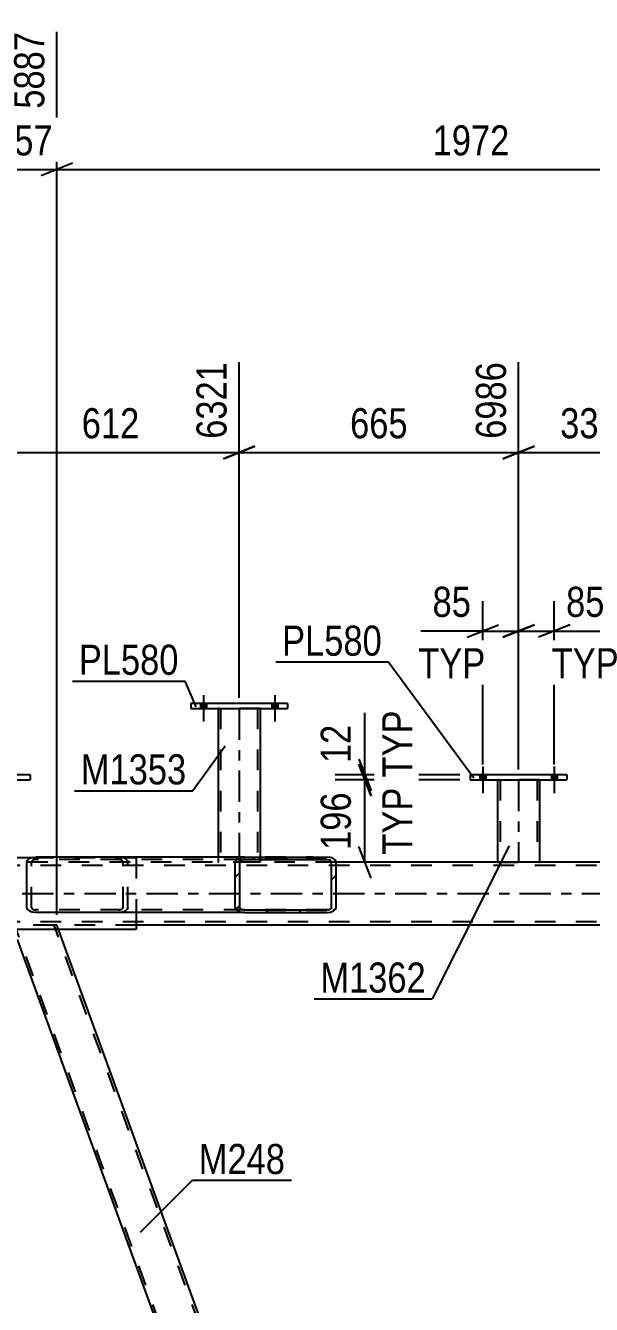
# Model space of a CAD drawing. Header units: millimetres. Extents: x -777 to 412, y -850 to -9.
# Drawn here: x -475.5 to -421.6, y -303.3 to -181.5 of the extents above; entities that cross this region are included whole.
import ezdxf

# ---------------------------------------------------------------- set-up
doc = ezdxf.new("R2010")
doc.units = ezdxf.units.MM
doc.linetypes.add('DXK_LINE_DOT2', pattern=[3.9198, 1.9599, -1.9599])
doc.linetypes.add('DXK_LINE_DOT3', pattern=[5.9187, 2.979, -0.9799, 0.9799, -0.9799])
doc.styles.add('Arial Narrow', font='ARIALN.TTF', dxfattribs={"height": 0.2})

# ---------------------------------------------------------------- blocks, each defined once
blk = doc.blocks.new('Part-570390744-11836 - 11758')
at = {"color": 2, "linetype": 'Continuous'}
for p, q in [((-393.8, -267.56), (-430.39, -382.96)), ((-390.76, -269.63), (-391.51, -267.56)), ((-390.49, -270.37), (-427.08, -385.76)), ((-390.49, -270.37), (-390.76, -269.63)), ((-429.37, -385.76), (-430.39, -382.96))]:
    blk.add_line(p, q, dxfattribs=at)
at = {"color": 7, "linetype": 'DXK_LINE_DOT2'}
for p, q in [((-393.42, -267.16), (-430.25, -383.33)), ((-393.67, -267.16), (-393.8, -267.56)), ((-391.66, -267.16), (-393.67, -267.16)), ((-391.51, -267.56), (-391.66, -267.16)), ((-390.62, -270), (-427.46, -386.16)), ((-390.49, -270.37), (-390.66, -269.91)), ((-429.22, -386.16), (-429.37, -385.76)), ((-427.08, -385.76), (-427.21, -386.16)), ((-427.21, -386.16), (-429.22, -386.16))]:
    blk.add_line(p, q, dxfattribs=at)
blk = doc.blocks.new('Part-570390744-11858 - 11758')
at = {"color": 7, "linetype": 'DXK_LINE_DOT2'}
for p, q in [((-472.53, -267.16), (-476.79, -267.16)), ((-475.62, -270.37), (-476.79, -267.16)), ((-433.22, -386.16), (-476.54, -267.16)), ((-429.48, -386.16), (-472.79, -267.16)), ((-472.39, -267.56), (-472.53, -267.16)), ((-429.22, -386.16), (-430.39, -382.96)), ((-433.48, -386.16), (-433.62, -385.76)), ((-433.48, -386.16), (-429.22, -386.16))]:
    blk.add_line(p, q, dxfattribs=at)
at = {"color": 2, "linetype": 'Continuous'}
for p, q in [((-430.39, -382.96), (-472.39, -267.56)), ((-433.62, -385.76), (-475.62, -270.37))]:
    blk.add_line(p, q, dxfattribs=at)
blk = doc.blocks.new('Part-570390744-11910 - 11758')
at = {"color": 7, "linetype": 'DXK_LINE_DOT2'}
for p, q in [((-486.53, -260.76), (-486.53, -265.95)), ((-476.49, -260.76), (-486.53, -260.76)), ((-464.98, -260.76), (-475.02, -260.76)), ((-464.98, -260.76), (-464.98, -265.95))]:
    blk.add_line(p, q, dxfattribs=at)
at = {"color": 2, "linetype": 'Continuous'}
for p, q in [((-475.02, -260.76), (-476.49, -260.76)), ((-486.53, -265.95), (-486.53, -267.56)), ((-464.98, -265.95), (-464.98, -267.56)), ((-464.98, -267.56), (-486.53, -267.56))]:
    blk.add_line(p, q, dxfattribs=at)
blk = doc.blocks.new('Part-570390744-11936 - 11758')
at = {"linetype": 'Continuous'}
h = blk.add_hatch(dxfattribs=at)
h.set_pattern_fill('', scale=0.7, style=0, pattern_type=0)
h.set_pattern_definition([(45, (-455.4938, -265.649), (-1.57154, 1.57154), [])])
h.paths.add_polyline_path([(-455.56, -265.47), (-455.49, -265.65), (-455.3, -265.8), (-455.02, -265.91), (-454.69, -265.95), (-446.83, -265.95), (-446.49, -265.91), (-446.21, -265.8), (-446.02, -265.65), (-445.95, -265.47), (-445.95, -261.15), (-446.02, -260.96), (-446.21, -260.81), (-446.49, -260.7), (-446.83, -260.67), (-454.69, -260.67), (-455.02, -260.7), (-455.3, -260.81), (-455.49, -260.96), (-455.56, -261.15)])
h.paths.add_polyline_path([(-455.09, -261.05), (-455, -260.98), (-454.85, -260.92), (-454.69, -260.91), (-446.83, -260.91), (-446.66, -260.92), (-446.52, -260.98), (-446.42, -261.05), (-446.39, -261.15), (-446.39, -265.47), (-446.42, -265.56), (-446.52, -265.63), (-446.66, -265.69), (-446.83, -265.71), (-454.69, -265.71), (-454.85, -265.69), (-455, -265.63), (-455.09, -265.56), (-455.12, -265.47), (-455.12, -261.15)])
at = {"color": 2, "linetype": 'Continuous'}
for p, q in [((-474.85, -260.7), (-474.52, -260.67)), ((-454.69, -260.67), (-474.52, -260.67)), ((-454.69, -260.67), (-455.02, -260.7)), ((-454.69, -260.67), (-446.83, -260.67)), ((-446.49, -260.7), (-446.83, -260.67)), ((-475.39, -261.15), (-475.32, -260.96)), ((-475.39, -265.47), (-475.39, -261.15)), ((-455.49, -260.96), (-455.56, -261.15)), ((-455.56, -265.47), (-455.56, -261.15)), ((-455.12, -261.15), (-455.09, -261.05)), ((-455.12, -265.47), (-455.12, -261.15)), ((-454.85, -260.92), (-454.69, -260.91)), ((-454.69, -260.91), (-446.83, -260.91)), ((-446.83, -260.91), (-446.66, -260.92)), ((-446.42, -261.05), (-446.39, -261.15)), ((-446.39, -265.47), (-446.39, -261.15)), ((-445.95, -261.15), (-446.02, -260.96)), ((-445.95, -265.47), (-445.95, -261.15)), ((-475.32, -265.65), (-475.39, -265.47)), ((-455.56, -265.47), (-455.49, -265.65)), ((-455.09, -265.56), (-455.12, -265.47)), ((-446.39, -265.47), (-446.42, -265.56)), ((-446.02, -265.65), (-445.95, -265.47)), ((-474.52, -265.95), (-474.85, -265.91)), ((-454.69, -265.95), (-474.52, -265.95)), ((-455.02, -265.91), (-454.69, -265.95)), ((-454.69, -265.71), (-454.85, -265.69)), ((-454.69, -265.71), (-446.83, -265.71)), ((-454.69, -265.95), (-446.83, -265.95)), ((-446.66, -265.69), (-446.83, -265.71)), ((-446.83, -265.95), (-446.49, -265.91))]:
    blk.add_line(p, q, dxfattribs=at)
at = {"color": 7, "linetype": 'DXK_LINE_DOT2'}
for p, q in [((-466.66, -260.67), (-466.32, -260.7)), ((-446.83, -260.67), (-454.69, -260.67)), ((-474.92, -261.05), (-474.95, -261.15)), ((-474.95, -265.47), (-474.95, -261.15)), ((-474.52, -260.91), (-474.68, -260.92)), ((-446.83, -260.91), (-474.52, -260.91)), ((-466.49, -260.92), (-466.66, -260.91)), ((-466.22, -261.15), (-466.25, -261.05)), ((-466.22, -265.47), (-466.22, -261.15)), ((-465.85, -260.96), (-465.78, -261.15)), ((-465.78, -265.47), (-465.78, -261.15)), ((-474.95, -265.47), (-474.92, -265.56)), ((-466.25, -265.56), (-466.22, -265.47)), ((-465.78, -265.47), (-465.85, -265.65)), ((-474.68, -265.69), (-474.52, -265.71)), ((-446.83, -265.71), (-474.52, -265.71)), ((-466.66, -265.71), (-466.49, -265.69)), ((-466.32, -265.91), (-466.66, -265.95)), ((-446.83, -265.95), (-454.69, -265.95))]:
    blk.add_line(p, q, dxfattribs=at)
at = {"color": 2, "linetype": 'Continuous'}
for centre, radius, start, end in [((-474.72, -261.51), 0.817, 99.5182, 138.0638), ((-454.89, -261.51), 0.817, 99.5182, 138.0638), ((-454.79, -261.33), 0.409, 99.5182, 138.0638), ((-446.73, -261.33), 0.409, 41.9363, 80.4819), ((-446.63, -261.51), 0.817, 41.9363, 80.4819), ((-474.72, -265.1), 0.817, 221.9363, 260.4819), ((-454.89, -265.1), 0.817, 221.9363, 260.4819), ((-454.79, -265.28), 0.409, 221.9363, 260.4819), ((-446.73, -265.28), 0.409, 279.5182, 318.0638), ((-446.63, -265.1), 0.817, 279.5182, 318.0638)]:
    blk.add_arc(centre, radius, start, end, dxfattribs=at)
at = {"color": 7, "linetype": 'DXK_LINE_DOT2'}
for centre, radius, start, end in [((-474.62, -261.33), 0.409, 99.5182, 138.0638), ((-466.56, -261.33), 0.409, 41.9363, 80.4819), ((-466.46, -261.51), 0.817, 41.9363, 80.4819), ((-474.62, -265.28), 0.409, 221.9363, 260.4819), ((-466.56, -265.28), 0.409, 279.5182, 318.0638), ((-466.46, -265.1), 0.817, 279.5182, 318.0638)]:
    blk.add_arc(centre, radius, start, end, dxfattribs=at)
blk = doc.blocks.new('Part-570390744-12172 - 11758')
at = {"color": 2, "linetype": 'Continuous'}
for p, q in [((-459.78, -246.04), (-459.78, -246.52)), ((-450.58, -246.04), (-459.78, -246.04)), ((-450.58, -246.04), (-450.58, -246.52)), ((-459.78, -246.52), (-450.58, -246.52))]:
    blk.add_line(p, q, dxfattribs=at)
blk = doc.blocks.new('Part-570390744-12184 - 11758')
at = {"color": 2, "linetype": 'Continuous'}
for p, q in [((-457.18, -246.52), (-457.18, -260.67)), ((-453.18, -246.52), (-453.18, -260.67))]:
    blk.add_line(p, q, dxfattribs=at)
at = {"color": 7, "linetype": 'DXK_LINE_DOT2'}
for p, q in [((-453.18, -246.52), (-457.18, -246.52)), ((-456.94, -246.52), (-456.94, -261.17)), ((-453.42, -246.52), (-453.42, -261.17)), ((-457.18, -260.67), (-457.18, -261.17)), ((-453.18, -260.67), (-453.18, -261.17)), ((-453.18, -261.17), (-457.18, -261.17))]:
    blk.add_line(p, q, dxfattribs=at)
at = {"color": 7, "linetype": 'DXK_LINE_DOT3'}
blk.add_line((-455.18, -246.52), (-455.18, -261.17), dxfattribs=at)
blk = doc.blocks.new('Part-570390744-12224 - 11758')
at = {"color": 2, "linetype": 'Continuous'}
for p, q in [((-433.18, -252.85), (-433.18, -253.33)), ((-423.98, -252.85), (-433.18, -252.85)), ((-433.18, -253.33), (-423.98, -253.33)), ((-423.98, -252.85), (-423.98, -253.33))]:
    blk.add_line(p, q, dxfattribs=at)
blk = doc.blocks.new('Part-570390744-12229 - 11758')
at = {"color": 2, "linetype": 'Continuous'}
for p, q in [((-430.58, -253.33), (-430.58, -261.16)), ((-426.58, -253.33), (-426.58, -261.16))]:
    blk.add_line(p, q, dxfattribs=at)
at = {"color": 7, "linetype": 'DXK_LINE_DOT2'}
for p, q in [((-426.58, -253.33), (-430.58, -253.33)), ((-430.34, -253.33), (-430.34, -261.17)), ((-426.82, -253.33), (-426.82, -261.17)), ((-430.58, -261.16), (-430.58, -261.17)), ((-430.58, -261.17), (-426.58, -261.17)), ((-426.58, -261.17), (-426.58, -261.16)), ((-426.58, -261.16), (-426.58, -261.17))]:
    blk.add_line(p, q, dxfattribs=at)
at = {"color": 7, "linetype": 'DXK_LINE_DOT3'}
blk.add_line((-428.58, -253.33), (-428.58, -261.17), dxfattribs=at)
blk = doc.blocks.new('Part-570390744-12317 - 11758')
at = {"color": 2, "linetype": 'Continuous'}
for p, q in [((-484.27, -252.85), (-484.27, -253.33)), ((-475.07, -252.85), (-484.27, -252.85)), ((-484.27, -253.33), (-475.07, -253.33)), ((-475.07, -252.85), (-475.07, -253.33))]:
    blk.add_line(p, q, dxfattribs=at)
blk = doc.blocks.new('Part-570390744-12396 - 11758')
at = {"color": 7, "linetype": 'DXK_LINE_DOT2'}
for p, q in [((-64.46, -261.48), (-708.01, -261.48)), ((-445.95, -261.16), (-505.56, -261.16)), ((-64.46, -266.84), (-708.01, -266.84)), ((-464.98, -267.16), (-486.53, -267.16))]:
    blk.add_line(p, q, dxfattribs=at)
at = {"color": 2, "linetype": 'Continuous'}
for p, q in [((-420.42, -261.16), (-445.95, -261.16)), ((-401.39, -267.16), (-464.98, -267.16))]:
    blk.add_line(p, q, dxfattribs=at)
at = {"color": 7, "linetype": 'DXK_LINE_DOT3'}
blk.add_line((-64.46, -264.16), (-708.01, -264.16), dxfattribs=at)
blk = doc.blocks.new('Bolt-570390744-12435 - 11758')
at = {"linetype": 'Continuous'}
for points in [[(-458.3, -246.04), (-458.86, -246.04), (-458.86, -246.52), (-458.3, -246.52)], [(-458.3, -246.04), (-458.86, -246.04), (-458.86, -246.52), (-458.3, -246.52)], [(-451.5, -246.04), (-452.06, -246.04), (-452.06, -246.52), (-451.5, -246.52)], [(-451.5, -246.04), (-452.06, -246.04), (-452.06, -246.52), (-451.5, -246.52)]]:
    blk.add_hatch(color=1, dxfattribs=at).paths.add_polyline_path(points)
at = {"color": 1, "linetype": 'Continuous'}
for p, q in [((-458.86, -246.04), (-458.86, -246.52)), ((-458.86, -246.04), (-458.86, -246.52)), ((-458.58, -245.24), (-458.58, -247.76)), ((-458.58, -245.24), (-458.58, -247.76)), ((-458.3, -246.04), (-458.3, -246.52)), ((-458.3, -246.04), (-458.3, -246.52)), ((-452.06, -246.04), (-452.06, -246.52)), ((-452.06, -246.04), (-452.06, -246.52)), ((-451.78, -245.24), (-451.78, -247.76)), ((-451.78, -245.24), (-451.78, -247.76)), ((-451.5, -246.04), (-451.5, -246.52)), ((-451.5, -246.04), (-451.5, -246.52))]:
    blk.add_line(p, q, dxfattribs=at)
blk = doc.blocks.new('Bolt-570390744-12445 - 11758')
at = {"linetype": 'Continuous'}
for points in [[(-431.7, -252.85), (-432.26, -252.85), (-432.26, -253.33), (-431.7, -253.33)], [(-431.7, -252.85), (-432.26, -252.85), (-432.26, -253.33), (-431.7, -253.33)], [(-424.9, -252.85), (-425.46, -252.85), (-425.46, -253.33), (-424.9, -253.33)], [(-424.9, -252.85), (-425.46, -252.85), (-425.46, -253.33), (-424.9, -253.33)]]:
    blk.add_hatch(color=1, dxfattribs=at).paths.add_polyline_path(points)
at = {"color": 1, "linetype": 'Continuous'}
for p, q in [((-431.98, -252.05), (-431.98, -254.57)), ((-431.98, -252.05), (-431.98, -254.57)), ((-425.18, -252.05), (-425.18, -254.57)), ((-425.18, -252.05), (-425.18, -254.57)), ((-432.26, -252.85), (-432.26, -253.33)), ((-432.26, -252.85), (-432.26, -253.33)), ((-431.7, -252.85), (-431.7, -253.33)), ((-431.7, -252.85), (-431.7, -253.33)), ((-425.46, -252.85), (-425.46, -253.33)), ((-425.46, -252.85), (-425.46, -253.33)), ((-424.9, -252.85), (-424.9, -253.33)), ((-424.9, -252.85), (-424.9, -253.33))]:
    blk.add_line(p, q, dxfattribs=at)
blk = doc.blocks.new('StraightDimension-570390744-50046 - 11758')
at = {"color": 7, "linetype": 'Continuous'}
for p, q in [((-455.18, -245.52), (-455.18, -213.52)), ((-428.58, -252.33), (-428.58, -213.52)), ((-453.68, -221.53), (-456.68, -222.73)), ((-430.08, -222.73), (-427.08, -221.53)), ((-455.18, -222.13), (-428.58, -222.13))]:
    blk.add_line(p, q, dxfattribs=at)
at = {"color": 0}
blk.add_wipeout([(-438.54, -221.38), (-438.54, -217.18), (-445.22, -217.18), (-445.22, -221.38)], dxfattribs=at)
at = {"color": 3, "style": 'Arial Narrow'}
blk.add_text('665', height=2.863, dxfattribs=at).set_placement((-444.62, -220.78))
at = {"color": 0, "linetype": 'Continuous'}
blk.add_wipeout([(-429.18, -212.92), (-433.38, -212.92), (-433.38, -221.43), (-429.18, -221.43)], dxfattribs=at)
at = {"color": 3, "linetype": 'Continuous', "style": 'Arial Narrow'}
blk.add_text('6986', height=2.863, rotation=90.0002, dxfattribs=at).set_placement((-429.78, -220.83))
blk = doc.blocks.new('StraightDimension-570390744-50045 - 11758')
at = {"color": 7, "linetype": 'Continuous'}
for p, q in [((-415.18, -245.52), (-415.18, -209.02)), ((-428.58, -252.33), (-428.58, -213.52)), ((-427.08, -221.53), (-430.08, -222.73)), ((-416.68, -222.73), (-413.68, -221.53)), ((-428.58, -222.13), (-415.18, -222.13))]:
    blk.add_line(p, q, dxfattribs=at)
at = {"color": 0}
blk.add_wipeout([(-418.54, -221.38), (-418.54, -217.18), (-425.22, -217.18), (-425.22, -221.38)], dxfattribs=at)
at = {"color": 3, "style": 'Arial Narrow'}
blk.add_text('335', height=2.863, dxfattribs=at).set_placement((-424.62, -220.78))
at = {"color": 0, "linetype": 'Continuous'}
blk.add_wipeout([(-415.78, -208.42), (-419.98, -208.42), (-419.98, -216.93), (-415.78, -216.93)], dxfattribs=at)
at = {"color": 3, "linetype": 'Continuous', "style": 'Arial Narrow'}
blk.add_text('7321', height=2.863, rotation=90.0002, dxfattribs=at).set_placement((-416.38, -216.33))
blk = doc.blocks.new('StraightDimension-570390744-12496 - 11758')
at = {"color": 7, "linetype": 'Continuous'}
for p, q in [((-443.8, -251.83), (-442.6, -254.83)), ((-434.18, -253.33), (-446.05, -253.33)), ((-443.2, -261.17), (-443.2, -253.33)), ((-442.6, -262.67), (-443.8, -259.67)), ((-431.58, -261.17), (-446.05, -261.17))]:
    blk.add_line(p, q, dxfattribs=at)
at = {"color": 0}
blk.add_wipeout([(-443.95, -253.91), (-448.15, -253.91), (-448.15, -260.59), (-443.95, -260.59)], dxfattribs=at)
at = {"color": 0, "linetype": 'Continuous'}
blk.add_wipeout([(-438.1, -253.45), (-442.3, -253.45), (-442.3, -261.04), (-438.1, -261.04)], dxfattribs=at)
at = {"color": 3, "linetype": 'Continuous', "style": 'Arial Narrow'}
blk.add_text('TYP', height=2.863, rotation=90.0002, dxfattribs=at).set_placement((-438.7, -260.44))
at = {"color": 3, "style": 'Arial Narrow'}
blk.add_text('196', height=2.863, rotation=90.0002, dxfattribs=at).set_placement((-444.55, -259.99))
blk = doc.blocks.new('StraightDimension-570390744-51154 - 11758')
at = {"color": 7, "linetype": 'Continuous'}
for p, q in [((-472.53, -266.16), (-472.53, -182.07)), ((-393.67, -266.16), (-393.67, -186.57)), ((-471.03, -194.59), (-474.03, -195.79)), ((-395.17, -195.79), (-392.17, -194.59)), ((-472.53, -195.19), (-393.67, -195.19))]:
    blk.add_line(p, q, dxfattribs=at)
at = {"color": 0}
blk.add_wipeout([(-428.85, -194.44), (-428.85, -190.24), (-437.36, -190.24), (-437.36, -194.44)], dxfattribs=at)
at = {"color": 3, "style": 'Arial Narrow'}
blk.add_text('1972', height=2.863, dxfattribs=at).set_placement((-436.76, -193.84))
at = {"color": 0, "linetype": 'Continuous'}
blk.add_wipeout([(-394.27, -185.97), (-398.47, -185.97), (-398.47, -194.49), (-394.27, -194.49)], dxfattribs=at)
at = {"color": 3, "linetype": 'Continuous', "style": 'Arial Narrow'}
blk.add_text('7858', height=2.863, rotation=90.0002, dxfattribs=at).set_placement((-394.87, -193.89))
blk = doc.blocks.new('StraightDimension-570390744-50047 - 11758')
at = {"color": 7, "linetype": 'Continuous'}
for p, q in [((-479.67, -252.33), (-479.67, -209.02)), ((-455.18, -245.52), (-455.18, -213.52)), ((-478.17, -221.53), (-481.17, -222.73)), ((-456.68, -222.73), (-453.68, -221.53)), ((-479.67, -222.13), (-455.18, -222.13))]:
    blk.add_line(p, q, dxfattribs=at)
at = {"color": 0}
blk.add_wipeout([(-464.08, -221.38), (-464.08, -217.18), (-470.76, -217.18), (-470.76, -221.38)], dxfattribs=at)
at = {"color": 3, "style": 'Arial Narrow'}
blk.add_text('612', height=2.863, dxfattribs=at).set_placement((-470.16, -220.78))
at = {"color": 0, "linetype": 'Continuous'}
blk.add_wipeout([(-455.78, -212.92), (-459.98, -212.92), (-459.98, -221.43), (-455.78, -221.43)], dxfattribs=at)
at = {"color": 3, "linetype": 'Continuous', "style": 'Arial Narrow'}
blk.add_text('6321', height=2.863, rotation=90.0002, dxfattribs=at).set_placement((-456.38, -220.83))
blk = doc.blocks.new('StraightDimension-570390744-12490 - 11758')
at = {"color": 7, "linetype": 'Continuous'}
for p, q in [((-443.2, -252.85), (-443.2, -246.94)), ((-443.2, -252.85), (-443.2, -246.94)), ((-443.8, -251.35), (-442.6, -254.35)), ((-442.6, -254.83), (-443.8, -251.83)), ((-434.18, -252.85), (-446.05, -252.85)), ((-434.18, -253.33), (-446.05, -253.33)), ((-443.2, -253.33), (-443.2, -252.85))]:
    blk.add_line(p, q, dxfattribs=at)
at = {"color": 0, "linetype": 'Continuous'}
blk.add_wipeout([(-438.1, -246.1), (-442.3, -246.1), (-442.3, -253.69), (-438.1, -253.69)], dxfattribs=at)
at = {"color": 0}
blk.add_wipeout([(-443.95, -247.46), (-448.15, -247.46), (-448.15, -252.32), (-443.95, -252.32)], dxfattribs=at)
at = {"color": 3, "linetype": 'Continuous', "style": 'Arial Narrow'}
blk.add_text('TYP', height=2.863, rotation=90.0002, dxfattribs=at).set_placement((-438.7, -253.09))
at = {"color": 3, "style": 'Arial Narrow'}
blk.add_text('12', height=2.863, rotation=90.0002, dxfattribs=at).set_placement((-444.55, -251.72))
blk = doc.blocks.new('StraightDimension-570390744-12505 - 11758')
at = {"color": 7, "linetype": 'Continuous'}
for p, q in [((-428.58, -252.33), (-428.58, -236.29)), ((-425.18, -251.85), (-425.18, -236.29)), ((-430.08, -239.74), (-427.08, -238.54)), ((-423.68, -238.54), (-426.68, -239.74)), ((-428.58, -239.14), (-425.18, -239.14)), ((-425.18, -239.14), (-419.28, -239.14)), ((-425.18, -239.14), (-419.28, -239.14))]:
    blk.add_line(p, q, dxfattribs=at)
at = {"color": 0}
blk.add_wipeout([(-419.8, -238.39), (-419.8, -234.19), (-424.66, -234.19), (-424.66, -238.39)], dxfattribs=at)
at = {"color": 0, "linetype": 'Continuous'}
blk.add_wipeout([(-418.44, -244.24), (-418.44, -240.04), (-426.03, -240.04), (-426.03, -244.24)], dxfattribs=at)
at = {"color": 3, "style": 'Arial Narrow'}
blk.add_text('85', height=2.863, dxfattribs=at).set_placement((-424.06, -237.79))
at = {"color": 3, "linetype": 'Continuous', "style": 'Arial Narrow'}
blk.add_text('TYP', height=2.863, dxfattribs=at).set_placement((-425.43, -243.64))
blk = doc.blocks.new('StraightDimension-570390744-12513 - 11758')
at = {"color": 7, "linetype": 'Continuous'}
for p, q in [((-431.98, -251.85), (-431.98, -236.29)), ((-428.58, -252.33), (-428.58, -236.29)), ((-433.48, -239.74), (-430.48, -238.54)), ((-427.08, -238.54), (-430.08, -239.74)), ((-431.98, -239.14), (-437.89, -239.14)), ((-431.98, -239.14), (-437.89, -239.14)), ((-431.98, -239.14), (-428.58, -239.14))]:
    blk.add_line(p, q, dxfattribs=at)
at = {"color": 0}
blk.add_wipeout([(-432.51, -238.39), (-432.51, -234.19), (-437.37, -234.19), (-437.37, -238.39)], dxfattribs=at)
at = {"color": 0, "linetype": 'Continuous'}
blk.add_wipeout([(-431.14, -244.24), (-431.14, -240.04), (-438.73, -240.04), (-438.73, -244.24)], dxfattribs=at)
at = {"color": 3, "style": 'Arial Narrow'}
blk.add_text('85', height=2.863, dxfattribs=at).set_placement((-436.77, -237.79))
at = {"color": 3, "linetype": 'Continuous', "style": 'Arial Narrow'}
blk.add_text('TYP', height=2.863, dxfattribs=at).set_placement((-438.13, -243.64))
blk = doc.blocks.new('StraightDimension-570390744-51155 - 11758')
at = {"color": 7, "linetype": 'Continuous'}
for p, q in [((-472.53, -266.16), (-472.53, -182.07)), ((-478.8, -266.16), (-478.8, -186.57)), ((-480.3, -195.79), (-477.3, -194.59)), ((-471.03, -194.59), (-474.03, -195.79)), ((-478.8, -195.19), (-472.53, -195.19))]:
    blk.add_line(p, q, dxfattribs=at)
at = {"color": 0}
blk.add_wipeout([(-472.33, -194.44), (-472.33, -190.24), (-479.01, -190.24), (-479.01, -194.44)], dxfattribs=at)
at = {"color": 3, "style": 'Arial Narrow'}
blk.add_text('157', height=2.863, dxfattribs=at).set_placement((-478.41, -193.84))
at = {"color": 0, "linetype": 'Continuous'}
blk.add_wipeout([(-473.13, -181.47), (-477.33, -181.47), (-477.33, -189.99), (-473.13, -189.99)], dxfattribs=at)
at = {"color": 3, "linetype": 'Continuous', "style": 'Arial Narrow'}
blk.add_text('5887', height=2.863, rotation=90.0002, dxfattribs=at).set_placement((-473.73, -189.39))
blk = doc.blocks.new('Mark-570390744-11854 - 11758')
at = {"color": 0}
blk.add_wipeout([(-450.79, -290.86), (-450.79, -287.86), (-459.02, -287.86), (-459.02, -290.86)], dxfattribs=at)
blk.add_wipeout([(-450.79, -290.86), (-450.79, -287.86), (-459.02, -287.86), (-459.02, -290.86)], dxfattribs=at)
at = {"color": 30, "linetype": 'Continuous'}
for p, q in [((-464.57, -296.41), (-459.62, -291.46)), ((-459.62, -291.46), (-450.19, -291.46))]:
    blk.add_line(p, q, dxfattribs=at)
at = {"color": 3, "style": 'Arial Narrow'}
blk.add_text('M248', height=2.863, dxfattribs=at).set_placement((-459.02, -290.86))
blk = doc.blocks.new('Mark-570390744-12168 - 11758')
at = {"color": 0}
blk.add_wipeout([(-460.93, -243.31), (-460.93, -240.31), (-470.44, -240.31), (-470.44, -243.31)], dxfattribs=at)
blk.add_wipeout([(-460.93, -243.31), (-460.93, -240.31), (-470.44, -240.31), (-470.44, -243.31)], dxfattribs=at)
at = {"color": 30, "linetype": 'Continuous'}
for p in [(-471.04, -243.91), (-459.27, -246.35)]:
    blk.add_line(p, (-460.33, -243.91), dxfattribs=at)
at = {"color": 3, "style": 'Arial Narrow'}
blk.add_text('PL580', height=2.863, dxfattribs=at).set_placement((-470.44, -243.31))
blk = doc.blocks.new('Mark-570390744-12180 - 11758')
at = {"color": 0}
blk.add_wipeout([(-460.2, -253.75), (-460.2, -250.75), (-470.25, -250.75), (-470.25, -253.75)], dxfattribs=at)
blk.add_wipeout([(-460.2, -253.75), (-460.2, -250.75), (-470.25, -250.75), (-470.25, -253.75)], dxfattribs=at)
at = {"color": 30, "linetype": 'Continuous'}
for p in [(-456.5, -250.1), (-470.85, -254.35)]:
    blk.add_line(p, (-459.6, -254.35), dxfattribs=at)
at = {"color": 3, "style": 'Arial Narrow'}
blk.add_text('M1353', height=2.863, dxfattribs=at).set_placement((-470.25, -253.75))
blk = doc.blocks.new('Mark-570390744-12220 - 11758')
at = {"color": 0}
blk.add_wipeout([(-441.59, -241.49), (-441.59, -238.49), (-451.09, -238.49), (-451.09, -241.49)], dxfattribs=at)
blk.add_wipeout([(-441.59, -241.49), (-441.59, -238.49), (-451.09, -238.49), (-451.09, -241.49)], dxfattribs=at)
at = {"color": 30, "linetype": 'Continuous'}
for p in [(-451.69, -242.09), (-432.85, -253.16)]:
    blk.add_line(p, (-440.99, -242.09), dxfattribs=at)
at = {"color": 3, "style": 'Arial Narrow'}
blk.add_text('PL580', height=2.863, dxfattribs=at).set_placement((-451.09, -241.49))
blk = doc.blocks.new('Mark-570390744-12225 - 11758')
at = {"color": 0}
blk.add_wipeout([(-437.4, -273.58), (-437.4, -270.58), (-447.45, -270.58), (-447.45, -273.58)], dxfattribs=at)
blk.add_wipeout([(-437.4, -273.58), (-437.4, -270.58), (-447.45, -270.58), (-447.45, -273.58)], dxfattribs=at)
at = {"color": 30, "linetype": 'Continuous'}
for p in [(-429.47, -259.59), (-448.05, -274.18)]:
    blk.add_line(p, (-436.8, -274.18), dxfattribs=at)
at = {"color": 3, "style": 'Arial Narrow'}
blk.add_text('M1362', height=2.863, dxfattribs=at).set_placement((-447.45, -273.58))

msp = doc.modelspace()

# ---------------------------------------------------------------- block references
for name in ['Part-570390744-12172 - 11758', 'Bolt-570390744-12435 - 11758', 'Part-570390744-12184 - 11758', 'Bolt-570390744-12445 - 11758', 'Part-570390744-12317 - 11758', 'Part-570390744-12224 - 11758', 'Part-570390744-12229 - 11758', 'Part-570390744-11936 - 11758', 'Part-570390744-12396 - 11758', 'Part-570390744-11910 - 11758', 'Part-570390744-11858 - 11758', 'Part-570390744-11836 - 11758']:
    msp.add_blockref(name, (0, 0))

# ---------------------------------------------------------------- next in the draw order: block references
for name in ['StraightDimension-570390744-50046 - 11758', 'Mark-570390744-11854 - 11758']:
    msp.add_blockref(name, (0, 0))

# ---------------------------------------------------------------- next in the draw order: block references
for name in ['StraightDimension-570390744-50045 - 11758', 'StraightDimension-570390744-12496 - 11758']:
    msp.add_blockref(name, (0, 0))

# ---------------------------------------------------------------- next in the draw order: block references
msp.add_blockref('StraightDimension-570390744-51154 - 11758', (0, 0))

# ---------------------------------------------------------------- next in the draw order: block references
for name in ['StraightDimension-570390744-50047 - 11758', 'StraightDimension-570390744-12505 - 11758', 'StraightDimension-570390744-12490 - 11758', 'Mark-570390744-12225 - 11758']:
    msp.add_blockref(name, (0, 0))

# ---------------------------------------------------------------- next in the draw order: block references
for name in ['StraightDimension-570390744-51155 - 11758', 'StraightDimension-570390744-12513 - 11758']:
    msp.add_blockref(name, (0, 0))

# ---------------------------------------------------------------- next in the draw order: block references
for name in ['Mark-570390744-12220 - 11758', 'Mark-570390744-12168 - 11758', 'Mark-570390744-12180 - 11758']:
    msp.add_blockref(name, (0, 0))

doc.saveas('drawing.dxf')
